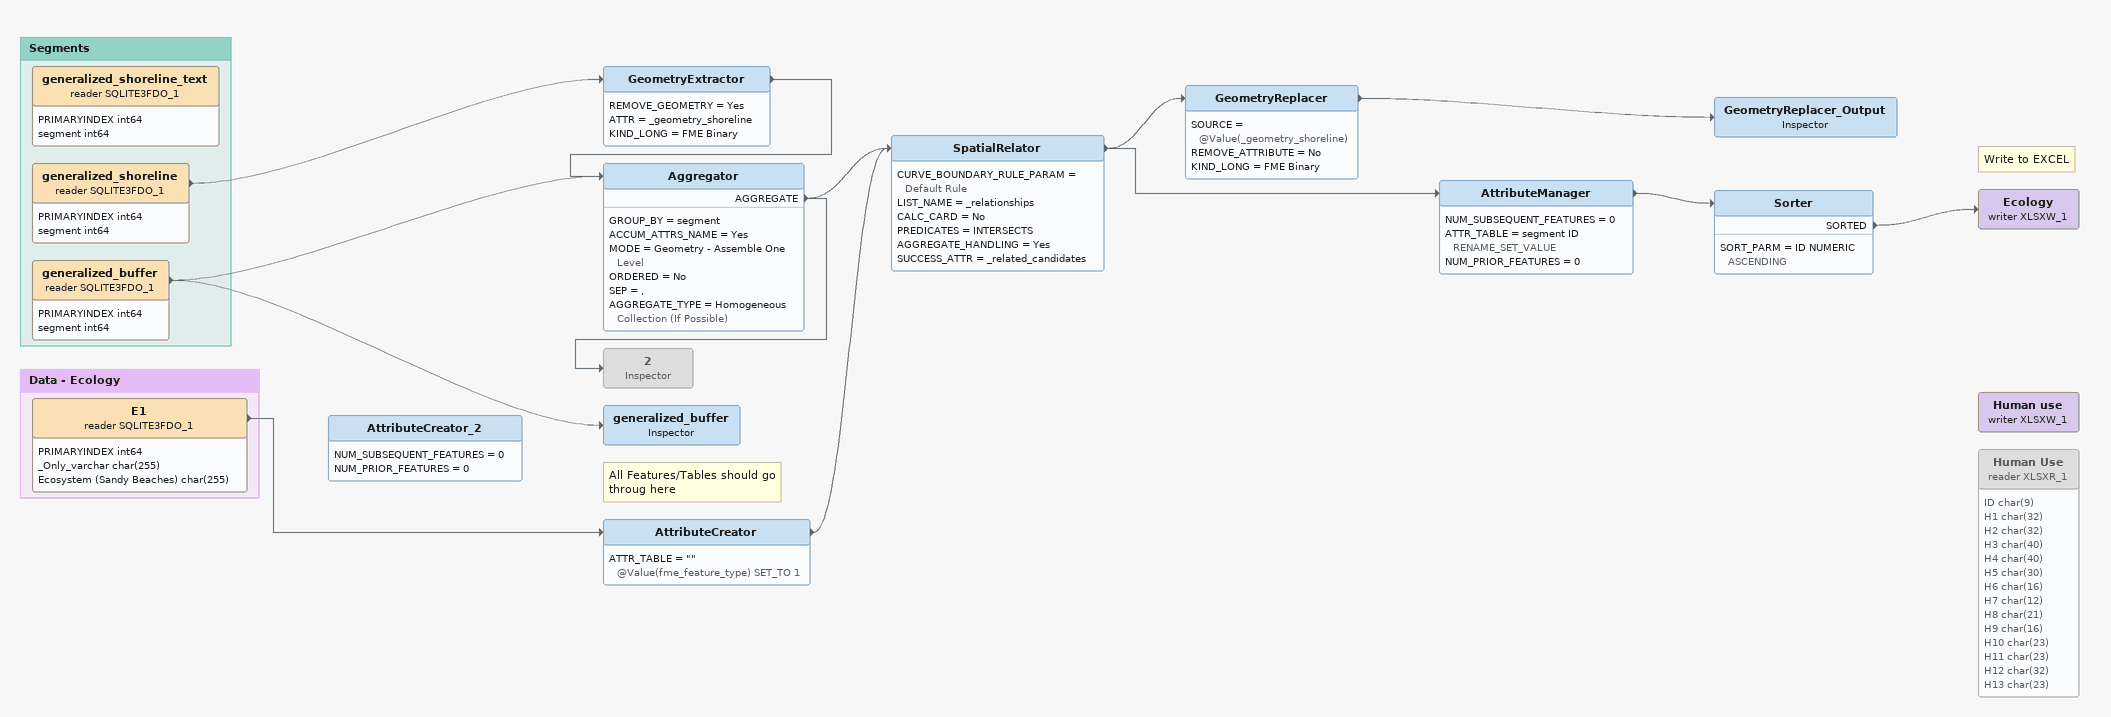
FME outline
GeometryExtractor
    REMOVE_GEOMETRY = Yes
    ATTR = _geometry_shoreline
    KIND_LONG = FME Binary
    -> Aggregator
Aggregator
    GROUP_BY = segment
    ACCUM_ATTRS_NAME = Yes
    MODE = Geometry - Assemble One Level
    ORDERED = No
    SEP = ,
    AGGREGATE_TYPE = Homogeneous Collection (If Possible)
    AGGREGATE -> 2
    AGGREGATE -> SpatialRelator
2: Inspector [off]
generalized_buffer: Inspector
Note: All Features/Tables should go throug here
AttributeCreator
    ATTR_TABLE = "" @Value(fme_feature_type) SET_TO 1
    -> SpatialRelator
SpatialRelator
    CURVE_BOUNDARY_RULE_PARAM = Default Rule
    LIST_NAME = _relationships
    CALC_CARD = No
    PREDICATES = INTERSECTS
    AGGREGATE_HANDLING = Yes
    SUCCESS_ATTR = _related_candidates
    -> GeometryReplacer
    -> AttributeManager
GeometryReplacer
    SOURCE = @Value(_geometry_shoreline)
    REMOVE_ATTRIBUTE = No
    KIND_LONG = FME Binary
    -> GeometryReplacer_Output
GeometryReplacer_Output: Inspector
AttributeManager
    NUM_SUBSEQUENT_FEATURES = 0
    ATTR_TABLE = segment ID  RENAME_SET_VALUE
    NUM_PRIOR_FEATURES = 0
    -> Sorter
Sorter
    SORT_PARM = ID NUMERIC ASCENDING
    SORTED -> Ecology (writer XLSXW_1)
Note: Write to EXCEL
Ecology (writer XLSXW_1)
AttributeCreator_2
    NUM_SUBSEQUENT_FEATURES = 0
    NUM_PRIOR_FEATURES = 0
Human use (writer XLSXW_1)
Human Use (reader XLSXR_1) [off]
    attributes: ID char(9), H1 char(32), H2 char(32), H3 char(40), H4 char(40), H5 char(30), H6 char(16), H7 char(12), H8 char(21), H9 char(16), H10 char(23), H11 char(23), H12 char(32), H13 char(23)

Bookmark: Segments
generalized_shoreline_text (reader SQLITE3FDO_1)
    attributes: PRIMARYINDEX int64, segment int64
generalized_shoreline (reader SQLITE3FDO_1)
    attributes: PRIMARYINDEX int64, segment int64
    -> GeometryExtractor
generalized_buffer (reader SQLITE3FDO_1)
    attributes: PRIMARYINDEX int64, segment int64
    -> Aggregator
    -> generalized_buffer

Bookmark: Data - Ecology
E1 (reader SQLITE3FDO_1)
    attributes: PRIMARYINDEX int64, _Only_varchar char(255), Ecosystem (Sandy Beaches) char(255)
    -> AttributeCreator
